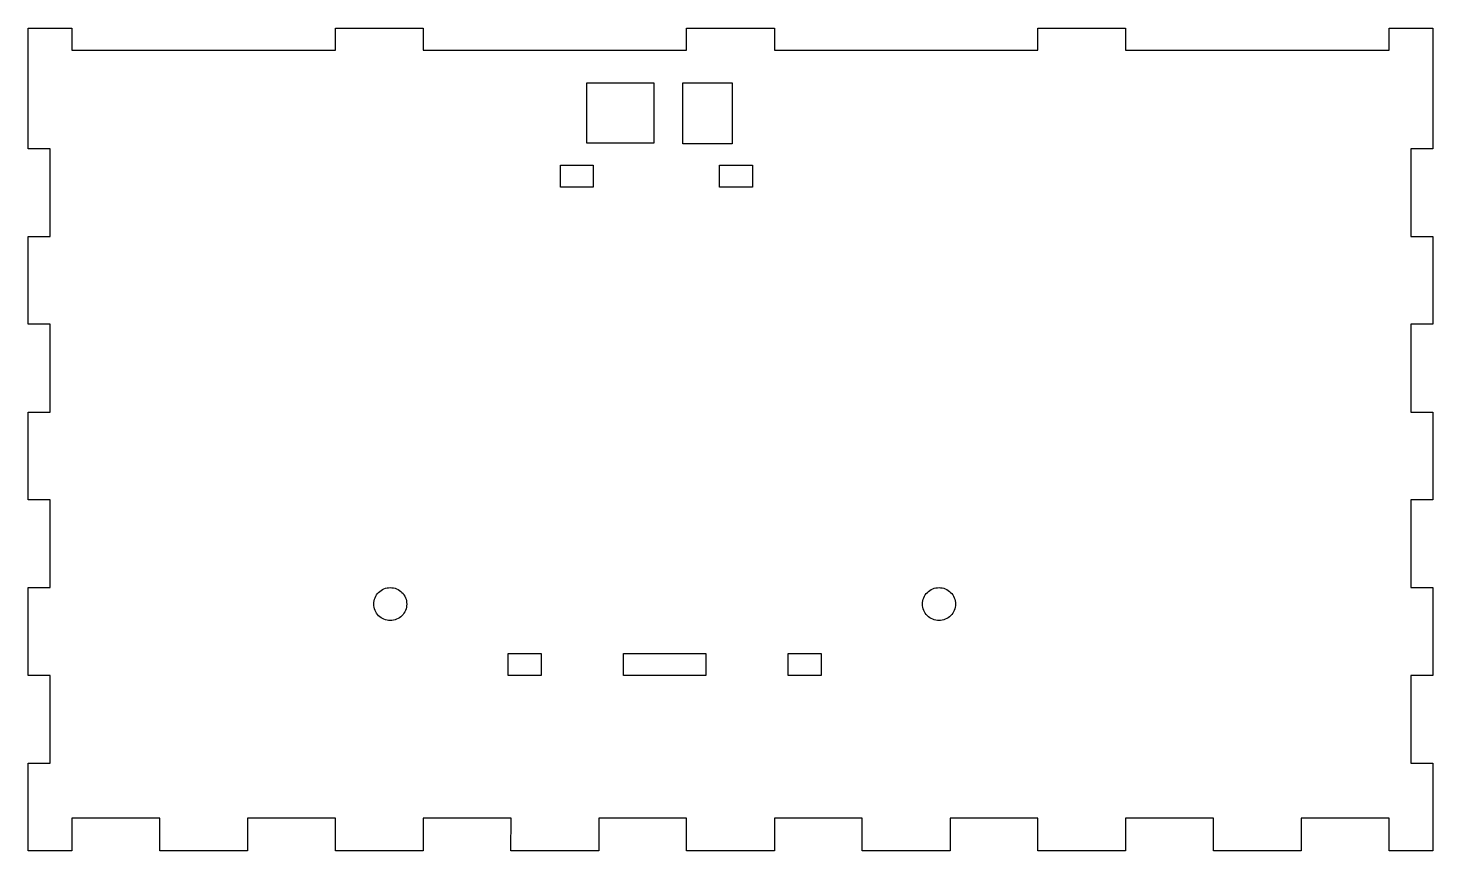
# Model space of a CAD drawing. Extents: x 0 to 256, y 0 to 150.
import ezdxf

# ---------------------------------------------------------------- set-up
doc = ezdxf.new("R2010")
doc.units = 0
doc.layers.add('LAYER_1', color=18, linetype='CONTINUOUS')

msp = doc.modelspace()

# ---------------------------------------------------------------- linework, layer by layer
at = {"layer": 'LAYER_1'}
for points in [[(256.00039, 128.000456), (252.00039, 128), (252.00039, 112), (256.00039, 112.000396), (256.00039, 96.000336), (252.00039, 96), (252.00039, 80), (256.00039, 80.000283), (256.00039, 64.000226), (252.00039, 64), (252.00039, 48), (256.00039, 48.00017), (256.00039, 32.000113), (252.00039, 32), (252.00039, 16), (256.00039, 16.000056), (256.00039, 0), (248.00036, 0), (248.00039, 6), (232.00039, 6), (232.0003, 0), (216.00025, 0), (216.00039, 6), (200.00039, 6), (200.00019, 0), (184.00013, 0), (184.00039, 6), (168.00039, 6), (168.00008, 0), (152.00002, 0), (152.00039, 6), (136.00039, 6), (136.00048, 0), (120.00042, 0), (120.00039, 6), (104.00039, 6), (104.00037, 0), (88.00031, 0), (88.00039, 6), (72.00039, 6), (72.00025, 0), (56.0002, 0), (56.00039, 6), (40.00039, 6), (40.00014, 0), (24.00008, 0), (24.00039, 6), (8.00039, 6), (8.00002, 0), (0, 0), (0, 16.000056), (4.00039, 16), (4.00039, 32), (0, 32.000113), (0, 48.00017), (4.00039, 48), (4.00039, 64), (0, 64.000226), (0, 80.000283), (4.00039, 80), (4.00039, 96), (0, 96.000336), (0, 112.000396), (4.00039, 112), (4.00039, 128), (0, 128.000456), (0, 150), (8.00003, 150), (8, 146), (56, 146), (56.0002, 150), (72.00026, 150), (72, 146), (120, 146), (119.99991, 150), (135.99997, 150), (136, 146), (184, 146), (184.00014, 150), (200.00019, 150), (200, 146), (248, 146), (248.00037, 150), (256, 150)], [(114, 129), (101.8, 129), (101.8, 140), (114, 140)], [(128.30004, 128.9), (119.30004, 128.9), (119.30004, 140), (128.30004, 140)], [(103, 121), (97, 121), (97, 125), (103, 125)], [(132, 121), (126, 121), (126, 125), (132, 125)], [(93.500155, 31.999891), (87.500155, 31.999891), (87.500155, 35.999891), (93.500155, 35.999891)], [(123.500155, 31.999891), (108.500155, 31.999891), (108.500155, 35.999891), (123.500155, 35.999891)], [(144.500155, 31.999891), (138.500155, 31.999891), (138.500155, 35.999891), (144.500155, 35.999891)]]:
    msp.add_lwpolyline(points, close=True, dxfattribs=at)
for points in [[(65.999995, 48.000109, -0.4142135624), (68.999995, 45.000109, -0.4142135624), (65.999995, 42.000109, -0.4142135624), (62.999995, 45.000109, -0.4142135624)], [(166.000005, 48.000109, -0.4142135624), (169.000005, 45.000109, -0.4142135624), (166.000005, 42.000109, -0.4142135624), (163.000005, 45.000109, -0.4142135624)]]:
    msp.add_lwpolyline(points, format="xyb", close=True, dxfattribs=at)

doc.saveas('drawing.dxf')
